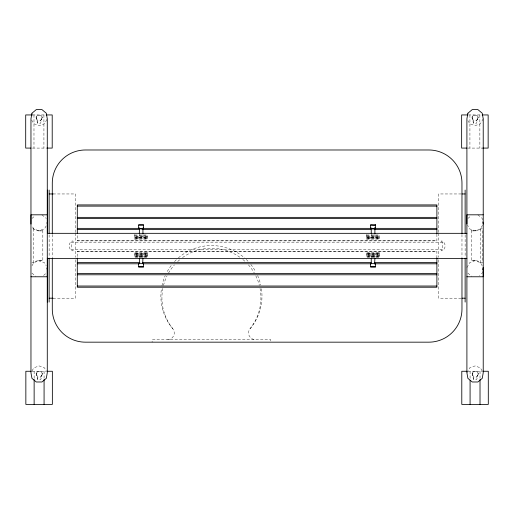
<?xml version="1.0" encoding="UTF-8"?>
<svg xmlns="http://www.w3.org/2000/svg" width="514" height="514" viewBox="0 0 514 514"><rect width="100%" height="100%" fill="white"/><g stroke="black" fill="none" stroke-linecap="round" stroke-linejoin="round"><path stroke-width="0.39" stroke-dasharray="2.57 1.93" d="M482.485 271.739L482.241 273.133L479.523 275.408M37.715 114.943L36.057 117.019L36.057 117.847L37.715 120.745L40.612 120.745L42.27 117.019L40.612 114.943M37.863 371.262L36.205 373.331L36.205 374.16L37.863 377.058L40.76 377.058L42.418 373.331L40.76 371.262M473.651 114.943L472 117.019L472 117.847L473.651 120.745L476.555 120.745L478.213 117.019L476.555 114.943M473.805 371.262L472.148 373.331L472.148 374.16L473.805 377.058L476.703 377.058L478.361 373.331L476.703 371.262M40.612 120.745L42.27 117.847L42.27 117.019L40.612 123.231L37.715 123.231L36.057 117.847L37.715 115.361L40.612 115.361L42.27 117.847M40.76 377.058L42.418 374.16L42.418 373.331L40.76 379.544L37.863 379.544L36.205 374.16L37.863 371.673L40.76 371.673L42.418 374.16M476.555 120.745L478.213 117.847L478.213 117.019L476.555 123.231L473.651 123.231L472 117.847L473.651 115.361L476.555 115.361L478.213 117.847M476.703 377.058L478.361 374.16L478.361 373.331L476.703 379.544L473.805 379.544L472.148 374.16L473.805 371.673L476.703 371.673L478.361 374.16M46.928 119.441L44.448 123.733L39.122 125.673L33.795 123.733L31.315 119.441M46.215 225.877L44.448 228.942L38.396 230.882A7.247 7.247 0 0 1 33.551 228.833L31.894 228.833M32.029 265.712L33.795 262.648L39.122 260.707L42.829 260.707L38.396 260.707A7.247 7.247 0 0 0 33.551 262.763L31.894 262.763M32.029 370.922L33.795 367.857L39.122 365.917L44.448 367.857L46.215 370.922M483.224 118.83L480.391 123.733L475.064 125.673L469.738 123.733L467.611 120.058M482.511 225.267L480.391 228.942L475.064 230.882L471.357 230.882L475.791 230.882A7.247 7.247 0 0 0 480.635 228.833L482.286 228.833L482.286 262.763L480.635 262.763A7.247 7.247 0 0 0 475.791 260.707L471.357 260.707L475.791 260.707M466.905 267.556L469.738 262.648L475.064 260.707L480.391 262.648L483.224 267.556M466.905 372.766L469.738 367.857L475.064 365.917L480.391 367.857L482.511 371.538M31.945 218.456L35.203 215.726M43.581 275.408L46.299 273.133M467.888 218.456L471.145 215.726M134.655 234.5L134.88 239.074A6.464 0.79 0 0 1 141.119 238.49A6.464 0.79 0 0 1 147.357 239.074L147.582 234.5M147.582 252.753L147.357 252.772A6.464 0.79 0 0 1 141.119 253.357A6.464 0.79 0 0 1 134.88 252.772L134.655 257.347L147.582 257.347L147.582 252.753L134.655 252.753M366.604 234.5L366.823 239.074A6.464 0.79 0 0 1 373.068 238.49A6.464 0.79 0 0 1 379.306 239.074L379.531 234.5M379.531 252.753L379.306 252.772A6.464 0.79 0 0 1 373.068 253.357A6.464 0.79 0 0 1 366.823 252.772L366.604 257.347L379.531 257.347L379.531 252.753L366.604 252.753M142.943 234.429L142.943 235.984L143.856 238.008L147.582 238.046L141.119 237.674L134.655 238.046L138.388 238.008L139.294 235.984L139.294 234.429M374.892 234.429L374.892 235.984L375.798 238.008L379.531 238.046L373.068 237.674L366.604 238.046L370.331 238.008L371.243 235.984L371.243 234.429M139.294 257.418L139.294 255.863L138.388 253.839C123.354 254.032 158.884 254.032 143.856 253.839L142.943 255.863L142.943 257.418M371.243 257.418L371.243 255.863L370.331 253.839C355.302 254.032 390.833 254.032 375.798 253.839L374.892 255.863L374.892 257.418M147.582 238.046L134.655 238.046M379.531 238.046L366.604 238.046M134.655 253.8L147.582 253.8M366.604 253.8L379.531 253.8M32.478 114.943L45.431 114.943M468.421 114.943L481.374 114.943M32.478 148.083L46.183 148.083M467.669 148.083L482.877 148.083M53.026 193.958L75.635 193.958L75.635 232.444M461.231 193.958L438.622 193.958L438.622 232.444M140.707 229.61L142.314 229.61M371.873 229.61L374.282 229.61M38.396 230.882L42.829 230.882L39.122 230.882L33.795 228.942L32.029 225.877M134.655 234.988L147.582 234.988M366.604 234.988L379.531 234.988M134.655 235.65L147.582 235.65M366.604 235.675L379.531 235.65M147.582 236.613L134.655 236.646L147.582 236.697M366.604 236.613L379.531 236.646L366.604 236.697M134.655 237.609L147.582 237.609M366.604 237.609L379.531 237.609M134.655 239.094L147.582 239.094M366.604 239.094L379.531 239.094M77.299 240.456L436.887 240.456M77.299 251.699L436.887 251.699M134.655 254.237L147.582 254.237M366.604 254.237L379.531 254.237M134.655 256.859L147.582 256.859M366.604 256.859L379.531 256.859M53.026 298.191L75.635 298.191L75.635 258.105M461.231 298.191L438.622 298.191L438.622 258.105M31.874 371.262L46.331 371.262M467.817 371.262L482.273 371.262M475.791 230.882L469.738 228.942L467.611 225.267M38.396 260.707L44.448 262.648L46.215 265.712M477.898 214.813L482.241 218.456L482.485 219.851M467.888 273.133L471.691 276.32M41.955 214.813L46.299 218.456M31.945 273.133L35.749 276.32M472 117.019L473.651 123.231M472.148 373.331L473.805 379.544M36.057 117.019L37.715 123.231M36.205 373.331L37.863 379.544M480.635 228.833L480.635 262.763M480.018 371.262L480.018 378.767M479.864 114.943L479.864 148.083M471.357 230.49L471.357 261.106M470.079 371.262L470.079 378.767M469.924 114.943L469.924 148.083M465.131 234.853L465.131 257.302M461.97 234.448L461.97 257.707M441.16 242.178L441.16 241.021L442.111 241.021A5.487 5.487 0 0 1 442.111 250.826L441.16 250.826L441.16 249.669M438.622 233.247L438.622 257.302M436.887 234.14L436.887 240.893L77.299 240.893L77.299 234.14M436.887 258.015L436.887 251.262L77.299 251.262L77.299 258.015M270.743 340.878L270.743 339.593L152.118 339.593L152.118 342.17M75.635 233.247L75.635 257.302M73.027 242.178L73.027 241.021L72.076 241.021A5.487 5.487 0 0 0 72.076 250.826L73.027 250.826L73.027 249.669M52.287 234.448L52.287 257.707M49.132 234.853L49.132 257.302M44.075 371.262L44.075 378.767M43.921 114.943L43.921 148.083M42.829 230.49L42.829 261.106M34.136 371.262L34.136 379.146M33.982 114.943L33.982 148.083M33.551 228.833L33.551 262.763M147.357 253.787A6.464 0.79 0 0 1 141.119 254.372A6.464 0.79 0 0 1 134.88 253.787M261.446 288.759A50.552 50.552 0 0 1 249.99 328.812A6.624 6.624 0 0 0 255.156 339.593M167.705 339.593A6.624 6.624 0 0 0 172.865 328.812A50.552 50.552 0 0 1 161.415 288.759M161.949 285.758A50.552 50.552 0 0 1 165.251 275.555M167.301 271.463A50.552 50.552 0 0 1 172.01 264.472M174.529 261.568A50.552 50.552 0 0 1 176.675 259.409M178.364 257.88A50.552 50.552 0 0 1 244.497 257.88M246.18 259.409A50.552 50.552 0 0 1 248.326 261.568M250.851 264.472A50.552 50.552 0 0 1 255.561 271.463M257.61 275.555A50.552 50.552 0 0 1 260.752 285.019M260.039 288.399A49.505 49.505 0 0 1 249.99 328.812M172.865 328.812A49.505 49.505 0 0 1 162.822 288.399M163.503 285.386A49.505 49.505 0 0 1 167.044 275.845M168.508 273.107A49.505 49.505 0 0 1 174.439 264.871M177.703 261.53A49.505 49.505 0 0 1 180.041 259.493M182.528 257.578A49.505 49.505 0 0 1 240.334 257.578M242.82 259.493A49.505 49.505 0 0 1 245.159 261.53M248.423 264.871A49.505 49.505 0 0 1 254.353 273.107M255.818 275.845A49.505 49.505 0 0 1 259.358 285.386M379.306 253.787A6.464 0.79 0 0 1 373.068 254.372A6.464 0.79 0 0 1 366.823 253.787M366.823 238.059A6.464 0.79 0 0 1 373.068 237.474A6.464 0.79 0 0 1 379.306 238.059M134.88 238.059A6.464 0.79 0 0 1 141.119 237.474A6.464 0.79 0 0 1 147.357 238.059M442.65 242.178L71.536 242.178L71.536 249.669L442.65 249.669L442.65 242.178M147.582 255.201L134.655 255.201L147.582 255.233M379.531 255.201L366.604 255.201L379.531 255.233M147.582 256.171L134.655 256.171L147.582 256.197M379.531 256.171L366.604 256.171L379.531 256.197"/><path stroke-width="0.77" d="M30.962 224.04L30.962 214.813L47.282 214.813M466.905 224.04L466.905 214.813L483.224 214.813M47.031 268.95L47.282 267.556L47.282 276.776L30.962 276.776M482.852 269.644L483.224 267.556L483.224 276.776L466.905 276.776M138.632 224.959L143.605 224.959L143.605 228.222L141.119 228.524L138.632 228.222L138.632 224.959L143.605 224.959M138.632 228.222L138.966 228.068M139.294 233.652L139.538 228.107M142.943 233.652L142.943 228.222L142.031 228.409M138.632 263.631L143.605 263.631L143.605 266.888L138.632 266.888L138.632 263.631L138.966 263.778M139.294 258.195L139.538 263.515M142.699 263.74L142.943 258.195M143.271 263.778L143.605 263.631M138.632 266.888L143.605 266.888M370.581 224.959L375.554 224.959L375.554 228.222L374.308 228.479L370.581 228.222L370.581 224.959L374.308 225.216L375.554 224.959L375.22 224.804M370.581 228.222L370.915 228.068M374.892 233.652L374.892 228.222L373.98 228.409M370.581 263.631L375.554 263.631L375.554 266.888L370.581 266.888L370.581 263.631L370.915 263.778M374.648 263.74L374.892 258.195M375.554 263.631L374.308 263.888M370.581 266.888L375.554 266.888M32.478 114.943L25.7 114.943L25.7 148.083L30.968 148.083M46.183 114.943L52.21 114.943L52.21 148.083L46.935 148.083M467.669 114.943L461.643 114.943L461.643 148.083L466.911 148.083M482.126 114.943L488.152 114.943L488.152 148.083L482.877 148.083M49.132 193.958L53.026 193.958M462.009 193.958L465.131 193.958M77.299 206.114L436.887 206.114M77.299 217.371L436.887 217.371M77.299 218.611L436.887 218.611M77.299 228.37L139.904 228.37M142.314 228.37L371.069 228.37M374.282 228.37L436.887 228.37M77.299 229.61L139.904 229.61M142.314 229.61L371.069 229.61M374.282 229.61L436.887 229.61M47.282 233.33L466.905 233.33M47.282 258.516L466.905 258.516M77.299 262.538L139.904 262.538M142.314 262.538L371.069 262.538M374.282 262.538L436.887 262.538M77.299 263.785L139.101 263.785M143.117 263.785L371.069 263.785M375.079 263.785L436.887 263.785M77.299 273.544L436.887 273.544M77.299 274.784L436.887 274.784M77.299 286.035L436.887 286.035M49.132 298.191L53.026 298.191M462.009 298.191L465.131 298.191M31.123 371.262L25.848 371.262L25.848 404.396L52.357 404.396L52.357 371.262L47.089 371.262M467.065 371.262L461.79 371.262L461.79 404.396L488.3 404.396L488.3 371.262L483.031 371.262M374.308 227.959L375.554 228.222M372.155 228.409L371.243 228.222L371.243 233.652M140.206 228.409L139.294 228.222M143.271 228.068L143.605 228.222M482.852 221.945L483.224 224.04M47.031 222.646L47.282 224.04M480.018 379.544L480.018 404.396M470.079 380.296L470.079 404.396M465.131 190.077L465.131 233.247M465.131 258.105L465.131 302.071M461.97 233.645L461.97 183.119A33.134 33.134 0 0 0 428.837 149.985L85.42 149.985A33.134 33.134 0 0 0 52.287 183.119L52.287 233.645M461.97 258.51L461.97 309.036A33.134 33.134 0 0 1 428.837 342.17L85.42 342.17A33.134 33.134 0 0 1 52.287 309.036L52.287 258.51M436.887 233.382L436.887 204.919L77.299 204.919L77.299 233.382M436.887 258.015L436.887 287.23L77.299 287.23L77.299 258.015M371.243 258.195L371.243 263.631M49.132 190.077L49.132 233.247M49.132 258.105L49.132 302.071M47.352 190.077L47.352 233.247M47.352 258.105L47.352 302.071M44.075 379.544L44.075 404.396M34.136 379.544L34.136 404.396M31.945 113.247L30.962 118.83L30.962 372.766L31.945 378.343L36.288 381.986L41.955 381.986L46.299 378.343L47.282 372.766L47.282 118.83L46.299 113.247L41.955 109.604L36.288 109.604L31.945 113.247M467.888 113.247L466.905 118.83L466.905 372.766L467.888 378.343L472.231 381.986L477.898 381.986L482.241 378.343L483.224 372.766L483.224 118.83L482.241 113.247L477.898 109.604L472.231 109.604L467.888 113.247"/></g></svg>
